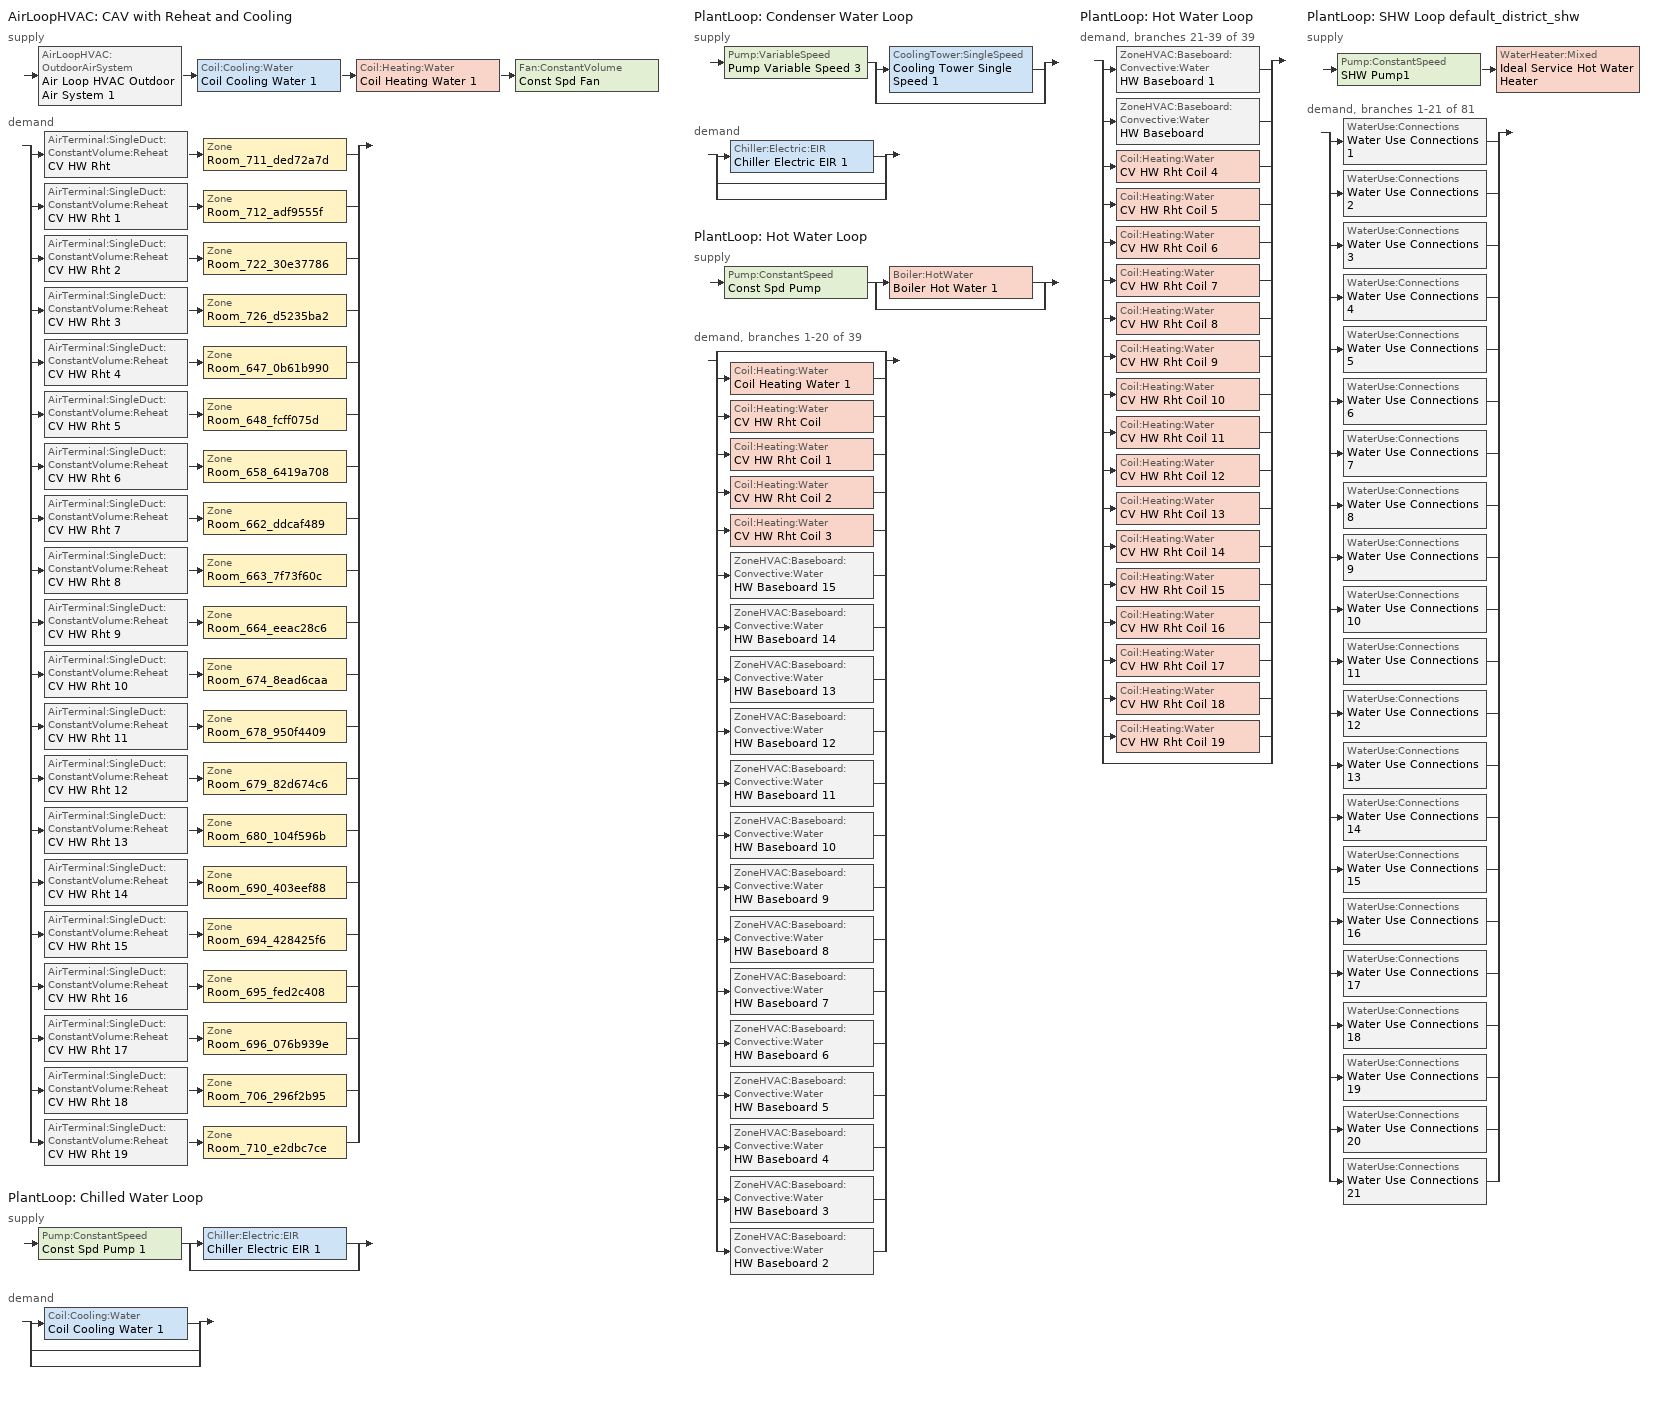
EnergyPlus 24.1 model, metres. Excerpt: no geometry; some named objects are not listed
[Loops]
AirLoopHVAC 'CAV with Reheat and Cooling'
 supply: AirLoopHVAC:OutdoorAirSystem 'Air Loop HVAC Outdoor Air System 1' > Coil:Cooling:Water 'Coil Cooling Water 1' > Coil:Heating:Water 'Coil Heating Water 1' > Fan:ConstantVolume 'Const Spd Fan'
 demand: split
  | AirTerminal:SingleDuct:ConstantVolume:Reheat 'CV HW Rht' > Zone 'Room_711_ded72a7d'
  | AirTerminal:SingleDuct:ConstantVolume:Reheat 'CV HW Rht 1' > Zone 'Room_712_adf9555f'
  | AirTerminal:SingleDuct:ConstantVolume:Reheat 'CV HW Rht 2' > Zone 'Room_722_30e37786'
  | AirTerminal:SingleDuct:ConstantVolume:Reheat 'CV HW Rht 3' > Zone 'Room_726_d5235ba2'
  | AirTerminal:SingleDuct:ConstantVolume:Reheat 'CV HW Rht 4' > Zone 'Room_647_0b61b990'
  | AirTerminal:SingleDuct:ConstantVolume:Reheat 'CV HW Rht 5' > Zone 'Room_648_fcff075d'
  | AirTerminal:SingleDuct:ConstantVolume:Reheat 'CV HW Rht 6' > Zone 'Room_658_6419a708'
  | AirTerminal:SingleDuct:ConstantVolume:Reheat 'CV HW Rht 7' > Zone 'Room_662_ddcaf489'
  | AirTerminal:SingleDuct:ConstantVolume:Reheat 'CV HW Rht 8' > Zone 'Room_663_7f73f60c'
  | AirTerminal:SingleDuct:ConstantVolume:Reheat 'CV HW Rht 9' > Zone 'Room_664_eeac28c6'
  | AirTerminal:SingleDuct:ConstantVolume:Reheat 'CV HW Rht 10' > Zone 'Room_674_8ead6caa'
  | AirTerminal:SingleDuct:ConstantVolume:Reheat 'CV HW Rht 11' > Zone 'Room_678_950f4409'
  | AirTerminal:SingleDuct:ConstantVolume:Reheat 'CV HW Rht 12' > Zone 'Room_679_82d674c6'
  | AirTerminal:SingleDuct:ConstantVolume:Reheat 'CV HW Rht 13' > Zone 'Room_680_104f596b'
  | AirTerminal:SingleDuct:ConstantVolume:Reheat 'CV HW Rht 14' > Zone 'Room_690_403eef88'
  | AirTerminal:SingleDuct:ConstantVolume:Reheat 'CV HW Rht 15' > Zone 'Room_694_428425f6'
  | AirTerminal:SingleDuct:ConstantVolume:Reheat 'CV HW Rht 16' > Zone 'Room_695_fed2c408'
  | AirTerminal:SingleDuct:ConstantVolume:Reheat 'CV HW Rht 17' > Zone 'Room_696_076b939e'
  | AirTerminal:SingleDuct:ConstantVolume:Reheat 'CV HW Rht 18' > Zone 'Room_706_296f2b95'
  | AirTerminal:SingleDuct:ConstantVolume:Reheat 'CV HW Rht 19' > Zone 'Room_710_e2dbc7ce'
PlantLoop 'Chilled Water Loop'
 supply: Pump:ConstantSpeed 'Const Spd Pump 1' > split
  | Chiller:Electric:EIR 'Chiller Electric EIR 1'
  | bypass
 demand: split
  | Coil:Cooling:Water 'Coil Cooling Water 1'
  | bypass
  | bypass
PlantLoop 'Condenser Water Loop'
 supply: Pump:VariableSpeed 'Pump Variable Speed 3' > split
  | CoolingTower:SingleSpeed 'Cooling Tower Single Speed 1'
  | bypass
 demand: split
  | Chiller:Electric:EIR 'Chiller Electric EIR 1'
  | bypass
  | bypass
PlantLoop 'Hot Water Loop'
 supply: Pump:ConstantSpeed 'Const Spd Pump' > split
  | Boiler:HotWater 'Boiler Hot Water 1'
  | bypass
 demand, branches 1-20 of 39: split
  | bypass
  | Coil:Heating:Water 'Coil Heating Water 1'
  | Coil:Heating:Water 'CV HW Rht Coil'
  | Coil:Heating:Water 'CV HW Rht Coil 1'
  | Coil:Heating:Water 'CV HW Rht Coil 2'
  | Coil:Heating:Water 'CV HW Rht Coil 3'
  | ZoneHVAC:Baseboard:Convective:Water 'HW Baseboard 15'
  | ZoneHVAC:Baseboard:Convective:Water 'HW Baseboard 14'
  | ZoneHVAC:Baseboard:Convective:Water 'HW Baseboard 13'
  | ZoneHVAC:Baseboard:Convective:Water 'HW Baseboard 12'
  | ZoneHVAC:Baseboard:Convective:Water 'HW Baseboard 11'
  | ZoneHVAC:Baseboard:Convective:Water 'HW Baseboard 10'
  | ZoneHVAC:Baseboard:Convective:Water 'HW Baseboard 9'
  | ZoneHVAC:Baseboard:Convective:Water 'HW Baseboard 8'
  | ZoneHVAC:Baseboard:Convective:Water 'HW Baseboard 7'
  | ZoneHVAC:Baseboard:Convective:Water 'HW Baseboard 6'
  | ZoneHVAC:Baseboard:Convective:Water 'HW Baseboard 5'
  | ZoneHVAC:Baseboard:Convective:Water 'HW Baseboard 4'
  | ZoneHVAC:Baseboard:Convective:Water 'HW Baseboard 3'
  | ZoneHVAC:Baseboard:Convective:Water 'HW Baseboard 2'
PlantLoop 'Hot Water Loop'
 demand, branches 21-39 of 39: split
  | ZoneHVAC:Baseboard:Convective:Water 'HW Baseboard 1'
  | ZoneHVAC:Baseboard:Convective:Water 'HW Baseboard'
  | Coil:Heating:Water 'CV HW Rht Coil 4'
  | Coil:Heating:Water 'CV HW Rht Coil 5'
  | Coil:Heating:Water 'CV HW Rht Coil 6'
  | Coil:Heating:Water 'CV HW Rht Coil 7'
  | Coil:Heating:Water 'CV HW Rht Coil 8'
  | Coil:Heating:Water 'CV HW Rht Coil 9'
  | Coil:Heating:Water 'CV HW Rht Coil 10'
  | Coil:Heating:Water 'CV HW Rht Coil 11'
  | Coil:Heating:Water 'CV HW Rht Coil 12'
  | Coil:Heating:Water 'CV HW Rht Coil 13'
  | Coil:Heating:Water 'CV HW Rht Coil 14'
  | Coil:Heating:Water 'CV HW Rht Coil 15'
  | Coil:Heating:Water 'CV HW Rht Coil 16'
  | Coil:Heating:Water 'CV HW Rht Coil 17'
  | Coil:Heating:Water 'CV HW Rht Coil 18'
  | Coil:Heating:Water 'CV HW Rht Coil 19'
  | bypass
PlantLoop 'SHW Loop default_district_shw'
 supply: Pump:ConstantSpeed 'SHW Pump1' > WaterHeater:Mixed 'Ideal Service Hot Water Heater'
 demand, branches 1-21 of 81: split
  | WaterUse:Connections 'Water Use Connections 1'
  | WaterUse:Connections 'Water Use Connections 2'
  | WaterUse:Connections 'Water Use Connections 3'
  | WaterUse:Connections 'Water Use Connections 4'
  | WaterUse:Connections 'Water Use Connections 5'
  | WaterUse:Connections 'Water Use Connections 6'
  | WaterUse:Connections 'Water Use Connections 7'
  | WaterUse:Connections 'Water Use Connections 8'
  | WaterUse:Connections 'Water Use Connections 9'
  | WaterUse:Connections 'Water Use Connections 10'
  | WaterUse:Connections 'Water Use Connections 11'
  | WaterUse:Connections 'Water Use Connections 12'
  | WaterUse:Connections 'Water Use Connections 13'
  | WaterUse:Connections 'Water Use Connections 14'
  | WaterUse:Connections 'Water Use Connections 15'
  | WaterUse:Connections 'Water Use Connections 16'
  | WaterUse:Connections 'Water Use Connections 17'
  | WaterUse:Connections 'Water Use Connections 18'
  | WaterUse:Connections 'Water Use Connections 19'
  | WaterUse:Connections 'Water Use Connections 20'
  | WaterUse:Connections 'Water Use Connections 21'
[ZoneControl:Thermostat] Temperature Difference Between Cutout And Setpoint {deltaC}=0
Name | Zone or ZoneList | Control Type Schedule | Control 1
Room_647_0b61b990 Thermostat | Room_647_0b61b990 | Room_647_0b61b990 Thermostat Schedule | MediumOffice Building_Setpoint
Room_648_fcff075d Thermostat | Room_648_fcff075d | Room_648_fcff075d Thermostat Schedule | MediumOffice Building_Setpoint 1
Room_658_6419a708 Thermostat | Room_658_6419a708 | Room_658_6419a708 Thermostat Schedule | MediumOffice Building_Setpoint 11
Room_662_ddcaf489 Thermostat | Room_662_ddcaf489 | Room_662_ddcaf489 Thermostat Schedule | MediumOffice Building_Setpoint 15
Room_663_7f73f60c Thermostat | Room_663_7f73f60c | Room_663_7f73f60c Thermostat Schedule | MediumOffice Building_Setpoint 16
Room_664_eeac28c6 Thermostat | Room_664_eeac28c6 | Room_664_eeac28c6 Thermostat Schedule | MediumOffice Building_Setpoint 17
Room_674_8ead6caa Thermostat | Room_674_8ead6caa | Room_674_8ead6caa Thermostat Schedule | MediumOffice Building_Setpoint 27
Room_678_950f4409 Thermostat | Room_678_950f4409 | Room_678_950f4409 Thermostat Schedule | MediumOffice Building_Setpoint 31
Room_679_82d674c6 Thermostat | Room_679_82d674c6 | Room_679_82d674c6 Thermostat Schedule | MediumOffice Building_Setpoint 32
Room_680_104f596b Thermostat | Room_680_104f596b | Room_680_104f596b Thermostat Schedule | MediumOffice Building_Setpoint 33
Room_690_403eef88 Thermostat | Room_690_403eef88 | Room_690_403eef88 Thermostat Schedule | MediumOffice Building_Setpoint 43
Room_694_428425f6 Thermostat | Room_694_428425f6 | Room_694_428425f6 Thermostat Schedule | MediumOffice Building_Setpoint 47
Room_695_fed2c408 Thermostat | Room_695_fed2c408 | Room_695_fed2c408 Thermostat Schedule | MediumOffice Building_Setpoint 48
Room_696_076b939e Thermostat | Room_696_076b939e | Room_696_076b939e Thermostat Schedule | MediumOffice Building_Setpoint 49
Room_706_296f2b95 Thermostat | Room_706_296f2b95 | Room_706_296f2b95 Thermostat Schedule | MediumOffice Building_Setpoint 59
Room_710_e2dbc7ce Thermostat | Room_710_e2dbc7ce | Room_710_e2dbc7ce Thermostat Schedule | MediumOffice Building_Setpoint 63
Room_711_ded72a7d Thermostat | Room_711_ded72a7d | Room_711_ded72a7d Thermostat Schedule | MediumOffice Building_Setpoint 64
Room_712_adf9555f Thermostat | Room_712_adf9555f | Room_712_adf9555f Thermostat Schedule | MediumOffice Building_Setpoint 65
Room_722_30e37786 Thermostat | Room_722_30e37786 | Room_722_30e37786 Thermostat Schedule | MediumOffice Building_Setpoint 75
Room_726_d5235ba2 Thermostat | Room_726_d5235ba2 | Room_726_d5235ba2 Thermostat Schedule | MediumOffice Building_Setpoint 79
[ThermostatSetpoint:DualSetpoint] Heating Setpoint Temperature Schedule=MediumOffice Building_Setpoint_HtgSetp Schedule; Cooling Setpoint Temperature Schedule=MediumOffice Building_Setpoint_ClgSetp Schedule
MediumOffice Building_Setpoint; MediumOffice Building_Setpoint 1; MediumOffice Building_Setpoint 11; MediumOffice Building_Setpoint 15; MediumOffice Building_Setpoint 16; MediumOffice Building_Setpoint 17; MediumOffice Building_Setpoint 27; MediumOffice Building_Setpoint 31; MediumOffice Building_Setpoint 32; MediumOffice Building_Setpoint 33; MediumOffice Building_Setpoint 43; MediumOffice Building_Setpoint 47; MediumOffice Building_Setpoint 48; MediumOffice Building_Setpoint 49; MediumOffice Building_Setpoint 59; MediumOffice Building_Setpoint 63; MediumOffice Building_Setpoint 64; MediumOffice Building_Setpoint 65; MediumOffice Building_Setpoint 75; MediumOffice Building_Setpoint 79
[ZoneHVAC:Baseboard:Convective:Water] Availability Schedule=Always On Discrete hvac_library; Heating Design Capacity Method=HeatingDesignCapacity; Heating Design Capacity {W}=Autosize; Heating Design Capacity Per Floor Area {W/m2}=0; Fraction of Autosized Heating Design Capacity=0.8; U-Factor Times Area Value {W/K}=Autosize; Maximum Water Flow Rate {m3/s}=Autosize; Convergence Tolerance=0.001
HW Baseboard; HW Baseboard 1; HW Baseboard 2; HW Baseboard 3; HW Baseboard 4; HW Baseboard 5; HW Baseboard 6; HW Baseboard 7; HW Baseboard 8; HW Baseboard 9; HW Baseboard 10; HW Baseboard 11; HW Baseboard 12; HW Baseboard 13; HW Baseboard 14; HW Baseboard 15
[Fan:ZoneExhaust] Fan Total Efficiency=0.6; Pressure Rise {Pa}=0; System Availability Manager Coupling Mode=Decoupled
Zone Exhaust Fan; Zone Exhaust Fan 1; Zone Exhaust Fan 2; Zone Exhaust Fan 3; Zone Exhaust Fan 4; Zone Exhaust Fan 5; Zone Exhaust Fan 6; Zone Exhaust Fan 7; Zone Exhaust Fan 8; Zone Exhaust Fan 9; Zone Exhaust Fan 10; Zone Exhaust Fan 11; Zone Exhaust Fan 12; Zone Exhaust Fan 13; Zone Exhaust Fan 14; Zone Exhaust Fan 15
[AirTerminal:SingleDuct:ConstantVolume:Reheat] Availability Schedule=Always On Discrete hvac_library; Maximum Air Flow Rate {m3/s}=Autosize; Maximum Hot Water or Steam Flow Rate {m3/s}=Autosize; Minimum Hot Water or Steam Flow Rate {m3/s}=0; Convergence Tolerance=0.001; Maximum Reheat Air Temperature {C}=35
Name | Reheat Coil
CV HW Rht 4 | CV HW Rht Coil 4
CV HW Rht 5 | CV HW Rht Coil 5
CV HW Rht 6 | CV HW Rht Coil 6
CV HW Rht 7 | CV HW Rht Coil 7
CV HW Rht 8 | CV HW Rht Coil 8
CV HW Rht 9 | CV HW Rht Coil 9
CV HW Rht 10 | CV HW Rht Coil 10
CV HW Rht 11 | CV HW Rht Coil 11
CV HW Rht 12 | CV HW Rht Coil 12
CV HW Rht 13 | CV HW Rht Coil 13
CV HW Rht 14 | CV HW Rht Coil 14
CV HW Rht 15 | CV HW Rht Coil 15
CV HW Rht 16 | CV HW Rht Coil 16
CV HW Rht 17 | CV HW Rht Coil 17
CV HW Rht 18 | CV HW Rht Coil 18
CV HW Rht 19 | CV HW Rht Coil 19
CV HW Rht | CV HW Rht Coil
CV HW Rht 1 | CV HW Rht Coil 1
CV HW Rht 2 | CV HW Rht Coil 2
CV HW Rht 3 | CV HW Rht Coil 3
[Coil:Heating:Water] U-Factor Times Area Value {W/K}=Autosize; Maximum Water Flow Rate {m3/s}=Autosize; Performance Input Method=UFactorTimesAreaAndDesignWaterFlowRate; Rated Capacity {W}=Autosize; Rated Inlet Water Temperature {C}=82.2; Rated Inlet Air Temperature {C}=16.6; Rated Outlet Water Temperature {C}=71.1; Rated Outlet Air Temperature {C}=32.2; Rated Ratio for Air and Water Convection=0.5
Name | Availability Schedule
CV HW Rht Coil 4; CV HW Rht Coil 5; CV HW Rht Coil 6; CV HW Rht Coil 7; CV HW Rht Coil 8; CV HW Rht Coil 9; CV HW Rht Coil 10; CV HW Rht Coil 11; CV HW Rht Coil 12; CV HW Rht Coil 13; CV HW Rht Coil 14; CV HW Rht Coil 15; CV HW Rht Coil 16; CV HW Rht Coil 17; CV HW Rht Coil 18; CV HW Rht Coil 19; CV HW Rht Coil; CV HW Rht Coil 1; CV HW Rht Coil 2; CV HW Rht Coil 3 | Always On Discrete hvac_library
Coil Heating Water 1 | Always On Discrete
[Zone equipment]
Room_647_0b61b990: HW Baseboard, Zone Exhaust Fan, CV HW Rht 4
Room_648_fcff075d: HW Baseboard 1, Zone Exhaust Fan 1, CV HW Rht 5
Room_658_6419a708: HW Baseboard 2, Zone Exhaust Fan 2, CV HW Rht 6
Room_662_ddcaf489: HW Baseboard 3, Zone Exhaust Fan 3, CV HW Rht 7
Room_663_7f73f60c: HW Baseboard 4, Zone Exhaust Fan 4, CV HW Rht 8
Room_664_eeac28c6: HW Baseboard 5, Zone Exhaust Fan 5, CV HW Rht 9
Room_674_8ead6caa: HW Baseboard 6, Zone Exhaust Fan 6, CV HW Rht 10
Room_678_950f4409: HW Baseboard 7, Zone Exhaust Fan 7, CV HW Rht 11
Room_679_82d674c6: HW Baseboard 8, Zone Exhaust Fan 8, CV HW Rht 12
Room_680_104f596b: HW Baseboard 9, Zone Exhaust Fan 9, CV HW Rht 13
Room_690_403eef88: HW Baseboard 10, Zone Exhaust Fan 10, CV HW Rht 14
Room_694_428425f6: HW Baseboard 11, Zone Exhaust Fan 11, CV HW Rht 15
Room_695_fed2c408: HW Baseboard 12, Zone Exhaust Fan 12, CV HW Rht 16
Room_696_076b939e: HW Baseboard 13, Zone Exhaust Fan 13, CV HW Rht 17
Room_706_296f2b95: HW Baseboard 14, Zone Exhaust Fan 14, CV HW Rht 18
Room_710_e2dbc7ce: HW Baseboard 15, Zone Exhaust Fan 15, CV HW Rht 19
Room_711_ded72a7d: CV HW Rht
Room_712_adf9555f: CV HW Rht 1
Room_722_30e37786: CV HW Rht 2
Room_726_d5235ba2: CV HW Rht 3
[Sizing:Zone] Zone Cooling Design Supply Air Temperature Input Method=SupplyAirTemperature; Zone Cooling Design Supply Air Temperature {C}=14; Zone Cooling Design Supply Air Temperature Difference {deltaC}=11.11; Zone Heating Design Supply Air Temperature Input Method=SupplyAirTemperature; Zone Heating Design Supply Air Temperature {C}=40; Zone Heating Design Supply Air Temperature Difference {deltaC}=11.11; Zone Cooling Design Supply Air Humidity Ratio {kgWater/kgDryAir}=0.0085; Zone Heating Design Supply Air Humidity Ratio {kgWater/kgDryAir}=0.008; Cooling Design Air Flow Method=DesignDay; Cooling Design Air Flow Rate {m3/s}=0; Cooling Minimum Air Flow per Zone Floor Area {m3/s-m2}=0.000762; Cooling Minimum Air Flow {m3/s}=0; Cooling Minimum Air Flow Fraction=0; Heating Design Air Flow Method=DesignDay; Heating Design Air Flow Rate {m3/s}=0; Heating Maximum Air Flow per Zone Floor Area {m3/s-m2}=0.002032; Heating Maximum Air Flow {m3/s}=0.141576; Heating Maximum Air Flow Fraction=0.3; Account for Dedicated Outdoor Air System=No; Zone Load Sizing Method=Sensible Load Only No Latent Load; Zone Latent Cooling Design Supply Air Humidity Ratio Input Method=HumidityRatioDifference; Zone Cooling Design Supply Air Humidity Ratio Difference {kgWater/kgDryAir}=0.005; Zone Latent Heating Design Supply Air Humidity Ratio Input Method=HumidityRatioDifference; Zone Humidification Design Supply Air Humidity Ratio Difference {kgWater/kgDryAir}=0.005
Name | Design Specification Outdoor Air Object
Room_647_0b61b990 | Room_647_0b61b990 DSOA Space List
Room_648_fcff075d | Room_648_fcff075d DSOA Space List
Room_658_6419a708 | Room_658_6419a708 DSOA Space List
Room_662_ddcaf489 | Room_662_ddcaf489 DSOA Space List
Room_663_7f73f60c | Room_663_7f73f60c DSOA Space List
Room_664_eeac28c6 | Room_664_eeac28c6 DSOA Space List
Room_674_8ead6caa | Room_674_8ead6caa DSOA Space List
Room_678_950f4409 | Room_678_950f4409 DSOA Space List
Room_679_82d674c6 | Room_679_82d674c6 DSOA Space List
Room_680_104f596b | Room_680_104f596b DSOA Space List
Room_690_403eef88 | Room_690_403eef88 DSOA Space List
Room_694_428425f6 | Room_694_428425f6 DSOA Space List
Room_695_fed2c408 | Room_695_fed2c408 DSOA Space List
Room_696_076b939e | Room_696_076b939e DSOA Space List
Room_706_296f2b95 | Room_706_296f2b95 DSOA Space List
Room_710_e2dbc7ce | Room_710_e2dbc7ce DSOA Space List
Room_711_ded72a7d | Room_711_ded72a7d DSOA Space List
Room_712_adf9555f | Room_712_adf9555f DSOA Space List
Room_722_30e37786 | Room_722_30e37786 DSOA Space List
Room_726_d5235ba2 | Room_726_d5235ba2 DSOA Space List
[Controller:MechanicalVentilation]
Controller Mechanical Ventilation 1: Availability Schedule=Always On Discrete; Demand Controlled Ventilation=No; System Outdoor Air Method=ZoneSum; Zone or ZoneList Name 1=Room_647_0b61b990; Design Specification Outdoor Air Object Name 1=MediumOffice Building_Ventilation; Zone or ZoneList Name 2=Room_648_fcff075d; Design Specification Outdoor Air Object Name 2=MediumOffice Building_Ventilation; Zone or ZoneList Name 3=Room_658_6419a708; Design Specification Outdoor Air Object Name 3=MediumOffice Building_Ventilation; Zone or ZoneList Name 4=Room_662_ddcaf489; Design Specification Outdoor Air Object Name 4=MediumOffice Building_Ventilation; Zone or ZoneList Name 5=Room_663_7f73f60c; Design Specification Outdoor Air Object Name 5=MediumOffice Building_Ventilation; Zone or ZoneList Name 6=Room_664_eeac28c6; Design Specification Outdoor Air Object Name 6=MediumOffice Building_Ventilation; Zone or ZoneList Name 7=Room_674_8ead6caa; Design Specification Outdoor Air Object Name 7=MediumOffice Building_Ventilation; Zone or ZoneList Name 8=Room_678_950f4409; Design Specification Outdoor Air Object Name 8=MediumOffice Building_Ventilation; Zone or ZoneList Name 9=Room_679_82d674c6; Design Specification Outdoor Air Object Name 9=MediumOffice Building_Ventilation; Zone or ZoneList Name 10=Room_680_104f596b; Design Specification Outdoor Air Object Name 10=MediumOffice Building_Ventilation; Zone or ZoneList Name 11=Room_690_403eef88; Design Specification Outdoor Air Object Name 11=MediumOffice Building_Ventilation; Zone or ZoneList Name 12=Room_694_428425f6; Design Specification Outdoor Air Object Name 12=MediumOffice Building_Ventilation; Zone or ZoneList Name 13=Room_695_fed2c408; Design Specification Outdoor Air Object Name 13=MediumOffice Building_Ventilation; Zone or ZoneList Name 14=Room_696_076b939e; Design Specification Outdoor Air Object Name 14=MediumOffice Building_Ventilation; Zone or ZoneList Name 15=Room_706_296f2b95; Design Specification Outdoor Air Object Name 15=MediumOffice Building_Ventilation; Zone or ZoneList Name 16=Room_710_e2dbc7ce; Design Specification Outdoor Air Object Name 16=MediumOffice Building_Ventilation; Zone or ZoneList Name 17=Room_711_ded72a7d; Design Specification Outdoor Air Object Name 17=MediumOffice Building_Ventilation; Zone or ZoneList Name 18=Room_712_adf9555f; Design Specification Outdoor Air Object Name 18=MediumOffice Building_Ventilation; Zone or ZoneList Name 19=Room_722_30e37786; Design Specification Outdoor Air Object Name 19=MediumOffice Building_Ventilation; Zone or ZoneList Name 20=Room_726_d5235ba2; Design Specification Outdoor Air Object Name 20=MediumOffice Building_Ventilation
[DesignSpecification:OutdoorAir]
MediumOffice Building_Ventilation: Outdoor Air Method=Sum; Outdoor Air Flow per Person {m3/s-person}=0.00175762; Outdoor Air Flow per Zone Floor Area {m3/s-m2}=0.000336663; Outdoor Air Flow per Zone {m3/s}=0; Outdoor Air Flow Air Changes per Hour {1/hr}=0
[DesignSpecification:OutdoorAir:SpaceList] Space Design Specification Outdoor Air Object Name 1=MediumOffice Building_Ventilation
Name | Space Name 1
Room_647_0b61b990 DSOA Space List | Room_647_0b61b990_Space
Room_648_fcff075d DSOA Space List | Room_648_fcff075d_Space
Room_658_6419a708 DSOA Space List | Room_658_6419a708_Space
Room_662_ddcaf489 DSOA Space List | Room_662_ddcaf489_Space
Room_663_7f73f60c DSOA Space List | Room_663_7f73f60c_Space
Room_664_eeac28c6 DSOA Space List | Room_664_eeac28c6_Space
Room_674_8ead6caa DSOA Space List | Room_674_8ead6caa_Space
Room_678_950f4409 DSOA Space List | Room_678_950f4409_Space
Room_679_82d674c6 DSOA Space List | Room_679_82d674c6_Space
Room_680_104f596b DSOA Space List | Room_680_104f596b_Space
Room_690_403eef88 DSOA Space List | Room_690_403eef88_Space
Room_694_428425f6 DSOA Space List | Room_694_428425f6_Space
Room_695_fed2c408 DSOA Space List | Room_695_fed2c408_Space
Room_696_076b939e DSOA Space List | Room_696_076b939e_Space
Room_706_296f2b95 DSOA Space List | Room_706_296f2b95_Space
Room_710_e2dbc7ce DSOA Space List | Room_710_e2dbc7ce_Space
Room_711_ded72a7d DSOA Space List | Room_711_ded72a7d_Space
Room_712_adf9555f DSOA Space List | Room_712_adf9555f_Space
Room_722_30e37786 DSOA Space List | Room_722_30e37786_Space
Room_726_d5235ba2 DSOA Space List | Room_726_d5235ba2_Space
[AirLoopHVAC]
CAV with Reheat and Cooling: Design Supply Air Flow Rate {m3/s}=AutoSize; Design Return Air Flow Fraction of Supply Air Flow=1
[Sizing:System]
CAV with Reheat and Cooling: Type of Load to Size On=Sensible; Design Outdoor Air Flow Rate {m3/s}=Autosize; Central Heating Maximum System Air Flow Ratio=0.3; Preheat Design Temperature {C}=7; Preheat Design Humidity Ratio {kgWater/kgDryAir}=0.008; Precool Design Temperature {C}=12.8; Precool Design Humidity Ratio {kgWater/kgDryAir}=0.008; Central Cooling Design Supply Air Temperature {C}=12.8; Central Heating Design Supply Air Temperature {C}=12.8; Type of Zone Sum to Use=NonCoincident; 100% Outdoor Air in Cooling=Yes; 100% Outdoor Air in Heating=Yes; Central Cooling Design Supply Air Humidity Ratio {kgWater/kgDryAir}=0.0085; Central Heating Design Supply Air Humidity Ratio {kgWater/kgDryAir}=0.008; Cooling Supply Air Flow Rate Method=DesignDay; Cooling Supply Air Flow Rate {m3/s}=0; Cooling Supply Air Flow Rate Per Floor Area {m3/s-m2}=0.00996765; Cooling Fraction of Autosized Cooling Supply Air Flow Rate=1; Cooling Supply Air Flow Rate Per Unit Cooling Capacity {m3/s-W}=3.94755e-05; Heating Supply Air Flow Rate Method=DesignDay; Heating Supply Air Flow Rate {m3/s}=0; Heating Supply Air Flow Rate Per Floor Area {m3/s-m2}=0.00996765; Heating Fraction of Autosized Heating Supply Air Flow Rate=1; Heating Fraction of Autosized Cooling Supply Air Flow Rate=1; Heating Supply Air Flow Rate Per Unit Heating Capacity {m3/s-W}=3.15882e-05; System Outdoor Air Method=ZoneSum; Zone Maximum Outdoor Air Fraction=1; Cooling Design Capacity Method=CoolingDesignCapacity; Cooling Design Capacity {W}=Autosize; Cooling Design Capacity Per Floor Area {W/m2}=234.7; Fraction of Autosized Cooling Design Capacity=1; Heating Design Capacity Method=HeatingDesignCapacity; Heating Design Capacity {W}=Autosize; Heating Design Capacity Per Floor Area {W/m2}=157; Fraction of Autosized Heating Design Capacity=1; Central Cooling Capacity Control Method=OnOff; Occupant Diversity=Autosize
[Controller:WaterCoil] Control Variable=Temperature; Actuator Variable=Flow; Controller Convergence Tolerance {deltaC}=Autosize; Maximum Actuated Flow {m3/s}=Autosize; Minimum Actuated Flow {m3/s}=0
Name | Action
Controller Water Coil 2 | Reverse
Controller Water Coil 1 | Normal
[Controller:OutdoorAir]
Controller Outdoor Air 1: Minimum Outdoor Air Flow Rate {m3/s}=0; Maximum Outdoor Air Flow Rate {m3/s}=Autosize; Economizer Control Type=NoEconomizer; Economizer Control Action Type=ModulateFlow; Economizer Maximum Limit Dry-Bulb Temperature {C}=28; Economizer Maximum Limit Enthalpy {J/kg}=64000; Economizer Minimum Limit Dry-Bulb Temperature {C}=-100; Lockout Type=NoLockout; Minimum Limit Type=FixedMinimum; Mechanical Ventilation Controller=Controller Mechanical Ventilation 1; High Humidity Control=No; Control High Indoor Humidity Based on Outdoor Humidity Ratio=Yes; Heat Recovery Bypass Control Type=BypassWhenWithinEconomizerLimits; Economizer Operation Staging=InterlockedWithMechanicalCooling
[SetpointManager:MixedAir] Control Variable=Temperature
Node 8 OS Default SPM; Node 9 OS Default SPM; Node 10 OS Default SPM
[Coil:Cooling:Water]
Coil Cooling Water 1: Availability Schedule=Always On Discrete; Design Water Flow Rate {m3/s}=Autosize; Design Air Flow Rate {m3/s}=Autosize; Design Inlet Water Temperature {C}=Autosize; Design Inlet Air Temperature {C}=Autosize; Design Outlet Air Temperature {C}=Autosize; Design Inlet Air Humidity Ratio {kgWater/kgDryAir}=Autosize; Design Outlet Air Humidity Ratio {kgWater/kgDryAir}=Autosize; Type of Analysis=SimpleAnalysis; Heat Exchanger Configuration=CrossFlow
[Fan:ConstantVolume]
Const Spd Fan: Availability Schedule=Always On Discrete; Fan Total Efficiency=0.7; Pressure Rise {Pa}=250; Maximum Flow Rate {m3/s}=AutoSize; Motor Efficiency=0.9; Motor In Airstream Fraction=1
[SetpointManager:Warmest]
Warmest Zone Supply Air Temp Reset: Control Variable=Temperature; HVAC Air Loop=CAV with Reheat and Cooling; Minimum Setpoint Temperature {C}=15; Maximum Setpoint Temperature {C}=26; Strategy=MaximumTemperature
[PlantLoop] Fluid Type=Water; Maximum Loop Flow Rate {m3/s}=Autosize; Minimum Loop Flow Rate {m3/s}=0; Plant Loop Volume {m3}=Autocalculate; Load Distribution Scheme=Optimal; Plant Loop Demand Calculation Scheme=SingleSetpoint; Common Pipe Simulation=None
Name | Plant Equipment Operation Scheme | Maximum Loop Temperature {C} | Minimum Loop Temperature {C}
Chilled Water Loop | Chilled Water Loop Operation Schemes | 100 | 0
Condenser Water Loop | Condenser Water Loop Operation Schemes | 100 | 0
Hot Water Loop | Hot Water Loop Operation Schemes | 100 | 0
SHW Loop default_district_shw | SHW Loop default_district_shw Operation Schemes | 60 | 10
[Sizing:Plant] Sizing Option=NonCoincident; Zone Timesteps in Averaging Window=1; Coincident Sizing Factor Mode=None
Name | Loop Type | Design Loop Exit Temperature {C} | Loop Design Temperature Difference {deltaC}
Chilled Water Loop | Cooling | 7.22 | 6.67
Condenser Water Loop | Condenser | 29.4 | 5.6
Hot Water Loop | Heating | 82 | 11
SHW Loop default_district_shw | Heating | 60 | 5
[Pump:ConstantSpeed] Design Flow Rate {m3/s}=Autosize; Design Power Consumption {W}=Autosize; Motor Efficiency=0.9; Fraction of Motor Inefficiencies to Fluid Stream=0; Pump Control Type=Intermittent; Design Power Sizing Method=PowerPerFlowPerPressure; Design Electric Power per Unit Flow Rate {W/(m3/s)}=348701.1; Design Shaft Power per Unit Flow Rate per Unit Head {W-s/m3-Pa}=1.28205
Name | Design Pump Head {Pa}
Const Spd Pump 1; Const Spd Pump | 179352
SHW Pump1 | 29891
[Chiller:Electric:EIR]
Chiller Electric EIR 1: Reference Capacity {W}=Autosize; Reference COP {W/W}=5.5; Reference Leaving Chilled Water Temperature {C}=6.5; Reference Entering Condenser Fluid Temperature {C}=29.4; Reference Chilled Water Flow Rate {m3/s}=Autosize; Reference Condenser Fluid Flow Rate {m3/s}=Autosize; Cooling Capacity Function of Temperature Curve=Curve Biquadratic 1; Electric Input to Cooling Output Ratio Function of Temperature Curve=Curve Biquadratic 2; Electric Input to Cooling Output Ratio Function of Part Load Ratio Curve=Curve Quadratic 1; Minimum Part Load Ratio=0.1; Maximum Part Load Ratio=1; Optimum Part Load Ratio=1; Minimum Unloading Ratio=0.2; Condenser Type=WaterCooled; Condenser Fan Power Ratio {W/W}=0; Fraction of Compressor Electric Consumption Rejected by Condenser=1; Leaving Chilled Water Lower Temperature Limit {C}=2; Chiller Flow Mode=NotModulated; Sizing Factor=1; Basin Heater Capacity {W/K}=0; Basin Heater Setpoint Temperature {C}=10; Condenser Heat Recovery Relative Capacity Fraction=1
[SetpointManager:Scheduled] Control Variable=Temperature
Name | Schedule
Setpoint Manager Scheduled 4 | Chilled_Water_Temperature
Setpoint Manager Scheduled 3 | Hot_Water_Temperature
Setpoint Manager Scheduled 1 | 60C Hot Water
[PlantEquipmentOperationSchemes] Control Scheme Schedule Name 1=Always On Discrete
Name | Control Scheme Object Type 1 | Control Scheme Name 1
Chilled Water Loop Operation Schemes | PlantEquipmentOperation:CoolingLoad | Chilled Water Loop Cooling Operation Scheme
Condenser Water Loop Operation Schemes | PlantEquipmentOperation:CoolingLoad | Condenser Water Loop Cooling Operation Scheme
Hot Water Loop Operation Schemes | PlantEquipmentOperation:HeatingLoad | Hot Water Loop Heating Operation Scheme
SHW Loop default_district_shw Operation Schemes | PlantEquipmentOperation:HeatingLoad | SHW Loop default_district_shw Heating Operation Scheme
[PlantEquipmentOperation:CoolingLoad] Load Range Lower Limit 1 {W}=0; Load Range Upper Limit 1 {W}=1000000000
Name | Range Equipment List Name 1
Chilled Water Loop Cooling Operation Scheme | Chilled Water Loop Cooling Equipment List
Condenser Water Loop Cooling Operation Scheme | Condenser Water Loop Cooling Equipment List
[PlantEquipmentList]
Chilled Water Loop Cooling Equipment List: Chiller:Electric:EIR, Chiller Electric EIR 1
Condenser Water Loop Cooling Equipment List: CoolingTower:SingleSpeed, Cooling Tower Single Speed 1
Hot Water Loop Heating Equipment List: Boiler:HotWater, Boiler Hot Water 1
SHW Loop default_district_shw Heating Equipment List: WaterHeater:Mixed, Ideal Service Hot Water Heater
[Pump:VariableSpeed]
Pump Variable Speed 3: Design Maximum Flow Rate {m3/s}=Autosize; Design Pump Head {Pa}=179352; Design Power Consumption {W}=Autosize; Motor Efficiency=0.9; Fraction of Motor Inefficiencies to Fluid Stream=0; Coefficient 1 of the Part Load Performance Curve=0; Coefficient 2 of the Part Load Performance Curve=1; Coefficient 3 of the Part Load Performance Curve=0; Coefficient 4 of the Part Load Performance Curve=0; Design Minimum Flow Rate {m3/s}=0; Pump Control Type=Intermittent; Skin Loss Radiative Fraction=0.5; Design Power Sizing Method=PowerPerFlowPerPressure; Design Electric Power per Unit Flow Rate {W/(m3/s)}=348701.1; Design Shaft Power per Unit Flow Rate per Unit Head {W/((m3/s)-Pa)}=1.28205; Design Minimum Flow Rate Fraction=0
[CoolingTower:SingleSpeed]
Cooling Tower Single Speed 1: Design Water Flow Rate {m3/s}=Autosize; Design Air Flow Rate {m3/s}=Autosize; Design Fan Power {W}=Autosize; Design U-Factor Times Area Value {W/K}=Autosize; Free Convection Regime Air Flow Rate {m3/s}=Autosize; Free Convection Regime Air Flow Rate Sizing Factor=0.1; Free Convection Regime U-Factor Times Area Value {W/K}=Autosize; Free Convection U-Factor Times Area Value Sizing Factor=0.1; Performance Input Method=UFactorTimesAreaAndDesignWaterFlowRate; Heat Rejection Capacity and Nominal Capacity Sizing Ratio=1.25; Free Convection Capacity {W}=0; Free Convection Nominal Capacity Sizing Factor=0.1; Design Inlet Air Dry-Bulb Temperature {C}=35; Design Inlet Air Wet-Bulb Temperature {C}=25.6; Design Approach Temperature {deltaC}=Autosize; Design Range Temperature {deltaC}=Autosize; Basin Heater Capacity {W/K}=0; Basin Heater Setpoint Temperature {C}=2; Evaporation Loss Mode=LossFactor; Evaporation Loss Factor {percent/K}=0.2; Drift Loss Percent {percent}=0.008; Blowdown Calculation Mode=ConcentrationRatio; Blowdown Concentration Ratio=3; Capacity Control=FanCycling; Number of Cells=1; Cell Control=MinimalCell; Cell Minimum  Water Flow Rate Fraction=0.33; Cell Maximum Water Flow Rate Fraction=2.5; Sizing Factor=1
[SetpointManager:FollowOutdoorAirTemperature]
Setpoint Manager Follow Outdoor Air Temperature 1: Control Variable=Temperature; Reference Temperature Type=OutdoorAirWetBulb; Offset Temperature Difference {deltaC}=1.5; Maximum Setpoint Temperature {C}=80; Minimum Setpoint Temperature {C}=6
[Boiler:HotWater]
Boiler Hot Water 1: Fuel Type=NaturalGas; Nominal Capacity {W}=Autosize; Nominal Thermal Efficiency=0.8; Efficiency Curve Temperature Evaluation Variable=LeavingBoiler; Normalized Boiler Efficiency Curve=Boiler Efficiency; Design Water Flow Rate {m3/s}=Autosize; Minimum Part Load Ratio=0; Maximum Part Load Ratio=1; Optimum Part Load Ratio=1; Water Outlet Upper Temperature Limit {C}=82; Boiler Flow Mode=ConstantFlow; On Cycle Parasitic Electric Load {W}=0; Sizing Factor=1; Off Cycle Parasitic Fuel Load {W}=0
[PlantEquipmentOperation:HeatingLoad] Load Range Lower Limit 1 {W}=0; Load Range Upper Limit 1 {W}=1000000000
Name | Range Equipment List Name 1
Hot Water Loop Heating Operation Scheme | Hot Water Loop Heating Equipment List
SHW Loop default_district_shw Heating Operation Scheme | SHW Loop default_district_shw Heating Equipment List
[WaterHeater:Mixed]
Ideal Service Hot Water Heater: Tank Volume {m3}=0; Setpoint Temperature Schedule=Schedule Ruleset 2; Deadband Temperature Difference {deltaC}=2; Maximum Temperature Limit {C}=82.22; Heater Control Type=Modulate; Heater Maximum Capacity {W}=1000000; Heater Ignition Minimum Flow Rate {m3/s}=0; Heater Ignition Delay {s}=0; Heater Fuel Type=DistrictHeatingWater; Heater Thermal Efficiency=1; Off Cycle Parasitic Fuel Consumption Rate {W}=20; Off Cycle Parasitic Fuel Type=DistrictHeatingWater; Off Cycle Parasitic Heat Fraction to Tank=0.8; On Cycle Parasitic Fuel Consumption Rate {W}=0; On Cycle Parasitic Fuel Type=DistrictHeatingWater; On Cycle Parasitic Heat Fraction to Tank=0; Ambient Temperature Indicator=Schedule; Ambient Temperature Schedule=22C Ambient Condition; Off Cycle Loss Coefficient to Ambient Temperature {W/K}=0; Off Cycle Loss Fraction to Zone=1; On Cycle Loss Coefficient to Ambient Temperature {W/K}=0; On Cycle Loss Fraction to Zone=1; Use Side Effectiveness=1; Source Side Effectiveness=1; Use Side Design Flow Rate {m3/s}=Autosize; Source Side Design Flow Rate {m3/s}=Autosize; Indirect Water Heating Recovery Time {hr}=1.5; Source Side Flow Control Mode=IndirectHeatPrimarySetpoint
[WaterHeater:Sizing]
Ideal Service Hot Water Heater: Design Mode=PeakDraw; Time Storage Can Meet Peak Draw {hr}=0.538503; Time for Tank Recovery {hr}=0; Nominal Tank Volume for Autosizing Plant Connections {m3}=1
[WaterUse:Connections] Hot Water Supply Temperature Schedule=60.0C Hot Water; Drain Water Heat Exchanger Type=None; Drain Water Heat Exchanger Destination=Plant
Name | Water Use Equipment Name 1
Water Use Connections 1 | MediumOffice Building_Service Hot Water..Room_647_0b61b990
Water Use Connections 2 | MediumOffice Building_Service Hot Water..Room_648_fcff075d
Water Use Connections 3; Water Use Connections 4; Water Use Connections 5; Water Use Connections 6; Water Use Connections 7; Water Use Connections 8; Water Use Connections 9; Water Use Connections 10; Water Use Connections 11; Water Use Connections 13; Water Use Connections 14; Water Use Connections 15; Water Use Connections 18; Water Use Connections 19; Water Use Connections 20; Water Use Connections 21
Water Use Connections 12 | MediumOffice Building_Service Hot Water..Room_658_6419a708
Water Use Connections 16 | MediumOffice Building_Service Hot Water..Room_662_ddcaf489
Water Use Connections 17 | MediumOffice Building_Service Hot Water..Room_663_7f73f60c
[WaterUse:Equipment] Flow Rate Fraction Schedule=MediumOffice Building_Service Hot Water Schedule; Target Temperature Schedule=60.0C Hot Water; Sensible Fraction Schedule=0.2 Hot Water Sensible Fraction; Latent Fraction Schedule=0.05 Hot Water Latent Fraction
Name | Peak Flow Rate {m3/s} | Zone
MediumOffice Building_Service Hot Water..Room_647_0b61b990 | 1.84137e-06 | Room_647_0b61b990
MediumOffice Building_Service Hot Water..Room_648_fcff075d | 1.84137e-06 | Room_648_fcff075d
MediumOffice Building_Service Hot Water..Room_658_6419a708 | 1.84137e-06 | Room_658_6419a708
MediumOffice Building_Service Hot Water..Room_662_ddcaf489 | 1.84137e-06 | Room_662_ddcaf489
MediumOffice Building_Service Hot Water..Room_663_7f73f60c | 4.23954e-06 | Room_663_7f73f60c
[Schedule:Day:Interval]
MediumOffice Building_Setpoint_HtgSetp Schedule_Sunday; MediumOffice Building_Setpoint_HtgSetp Schedule_SmrDsn 1; MediumOffice Building_Setpoint_HtgSetp Schedule_Hol 1: No, 24:00, 15.6
Schedule Day 1: No, 05:00, 15.6, 06:00, 17.8, 07:00, 20, 22:00, 21, 24:00, 15.6
Schedule Day 2: No, 05:00, 15.6, 06:00, 17.8, 07:00, 20, 17:00, 21, 24:00, 15.6
MediumOffice Building_Setpoint_HtgSetp Schedule_WntrDsn 1: No, 05:00, 15.6, 06:00, 17.6, 07:00, 19.6, 22:00, 21, 24:00, 15.6
MediumOffice Building_Setpoint_ClgSetp Schedule_Sunday; MediumOffice Building_Setpoint_ClgSetp Schedule_WntrDsn 1; MediumOffice Building_Setpoint_ClgSetp Schedule_Hol 1: No, 24:00, 26.7
Schedule Day 13: No, 05:00, 26.7, 06:00, 25.6, 07:00, 25, 22:00, 24, 24:00, 26.7
Schedule Day 14: No, 05:00, 26.7, 06:00, 25.7, 07:00, 25, 17:00, 24, 24:00, 26.7
MediumOffice Building_Setpoint_ClgSetp Schedule_SmrDsn 1: No, 05:00, 26.7, 06:00, 25.7, 07:00, 25, 22:00, 24, 24:00, 26.7
Chilled_Water_Temperature_Default; Chilled_Water_Temperature_Summer_Design_Day; Chilled_Water_Temperature_Winter_Design_Day: No, 24:00, 6.7
Hot_Water_Temperature_Default; Hot_Water_Temperature_Summer_Design_Day; Hot_Water_Temperature_Winter_Design_Day: No, 24:00, 67
MediumOffice Building_Service Hot Water Schedule_Hol 1; MediumOffice Building_Service Hot Water Schedule_Sunday: No, 06:00, 0, 11:00, 0.04, 13:00, 0.06, 14:00, 0.09, 15:00, 0.06, 18:00, 0.04, 24:00, 0
MediumOffice Building_Service Hot Water Schedule_SmrDsn 1; Schedule Day 5: No, 06:00, 0, 07:00, 0.07, 08:00, 0.19, 09:00, 0.35, 10:00, 0.38, 11:00, 0.39, 12:00, 0.47, 13:00, 0.57, 14:00, 0.54, 15:00, 0.34, 16:00, 0.33, 17:00, 0.44, 18:00, 0.26, 19:00, 0.21, 20:00, 0.15, 21:00, 0.17, 22:00, 0.08, 24:00, 0.05
MediumOffice Building_Service Hot Water Schedule_WntrDsn 1; Schedule Day 6: No, 06:00, 0, 07:00, 0.07, 08:00, 0.11, 09:00, 0.15, 10:00, 0.21, 11:00, 0.19, 12:00, 0.23, 13:00, 0.2, 14:00, 0.19, 15:00, 0.15, 16:00, 0.13, 17:00, 0.14, 19:00, 0.07, 24:00, 0
Schedule Day 15; Schedule Day 18; Schedule Day 20: No, 24:00, 60
Schedule Day 16: No, 24:00, 0.2
Schedule Day 17: No, 24:00, 0.05
Schedule Day 21: No, 24:00, 22
[Schedule:Week:Daily]
MediumOffice Building_Setpoint_HtgSetp Schedule Week Rule - Jan1-Apr29; MediumOffice Building_Setpoint_HtgSetp Schedule Week Rule - Nov26-Dec31: MediumOffice Building_Setpoint_HtgSetp Schedule_Sunday, MediumOffice Building_Setpoint_HtgSetp Schedule_Sunday, MediumOffice Building_Setpoint_HtgSetp Schedule_Sunday, MediumOffice Building_Setpoint_HtgSetp Schedule_Sunday, MediumOffice Building_Setpoint_HtgSetp Schedule_Sunday, MediumOffice Building_Setpoint_HtgSetp Schedule_Sunday, MediumOffice Building_Setpoint_HtgSetp Schedule_Sunday, MediumOffice Building_Setpoint_HtgSetp Schedule_Hol 1, MediumOffice Building_Setpoint_HtgSetp Schedule_SmrDsn 1, MediumOffice Building_Setpoint_HtgSetp Schedule_WntrDsn 1, MediumOffice Building_Setpoint_HtgSetp Schedule_Sunday, MediumOffice Building_Setpoint_HtgSetp Schedule_Sunday
MediumOffice Building_Setpoint_HtgSetp Schedule Week Rule - Apr30-Oct28: MediumOffice Building_Setpoint_HtgSetp Schedule_Sunday, Schedule Day 1, Schedule Day 1, Schedule Day 1, Schedule Day 1, Schedule Day 1, Schedule Day 2, MediumOffice Building_Setpoint_HtgSetp Schedule_Hol 1, MediumOffice Building_Setpoint_HtgSetp Schedule_SmrDsn 1, MediumOffice Building_Setpoint_HtgSetp Schedule_WntrDsn 1, MediumOffice Building_Setpoint_HtgSetp Schedule_Sunday, MediumOffice Building_Setpoint_HtgSetp Schedule_Sunday
MediumOffice Building_Setpoint_HtgSetp Schedule Week Rule - Oct29-Nov4: MediumOffice Building_Setpoint_HtgSetp Schedule_Sunday, Schedule Day 1, Schedule Day 1, Schedule Day 1, MediumOffice Building_Setpoint_HtgSetp Schedule_Sunday, MediumOffice Building_Setpoint_HtgSetp Schedule_Sunday, Schedule Day 2, MediumOffice Building_Setpoint_HtgSetp Schedule_Hol 1, MediumOffice Building_Setpoint_HtgSetp Schedule_SmrDsn 1, MediumOffice Building_Setpoint_HtgSetp Schedule_WntrDsn 1, MediumOffice Building_Setpoint_HtgSetp Schedule_Sunday, MediumOffice Building_Setpoint_HtgSetp Schedule_Sunday
MediumOffice Building_Setpoint_HtgSetp Schedule Week Rule - Nov5-Nov25: MediumOffice Building_Setpoint_HtgSetp Schedule_Sunday, MediumOffice Building_Setpoint_HtgSetp Schedule_Sunday, MediumOffice Building_Setpoint_HtgSetp Schedule_Sunday, MediumOffice Building_Setpoint_HtgSetp Schedule_Sunday, MediumOffice Building_Setpoint_HtgSetp Schedule_Sunday, MediumOffice Building_Setpoint_HtgSetp Schedule_Sunday, Schedule Day 2, MediumOffice Building_Setpoint_HtgSetp Schedule_Hol 1, MediumOffice Building_Setpoint_HtgSetp Schedule_SmrDsn 1, MediumOffice Building_Setpoint_HtgSetp Schedule_WntrDsn 1, MediumOffice Building_Setpoint_HtgSetp Schedule_Sunday, MediumOffice Building_Setpoint_HtgSetp Schedule_Sunday
MediumOffice Building_Setpoint_ClgSetp Schedule Week Rule - Jan1-Apr29; MediumOffice Building_Setpoint_ClgSetp Schedule Week Rule - Nov5-Dec31: MediumOffice Building_Setpoint_ClgSetp Schedule_Sunday, MediumOffice Building_Setpoint_ClgSetp Schedule_Sunday, MediumOffice Building_Setpoint_ClgSetp Schedule_Sunday, MediumOffice Building_Setpoint_ClgSetp Schedule_Sunday, MediumOffice Building_Setpoint_ClgSetp Schedule_Sunday, MediumOffice Building_Setpoint_ClgSetp Schedule_Sunday, MediumOffice Building_Setpoint_ClgSetp Schedule_Sunday, MediumOffice Building_Setpoint_ClgSetp Schedule_Hol 1, MediumOffice Building_Setpoint_ClgSetp Schedule_SmrDsn 1, MediumOffice Building_Setpoint_ClgSetp Schedule_WntrDsn 1, MediumOffice Building_Setpoint_ClgSetp Schedule_Sunday, MediumOffice Building_Setpoint_ClgSetp Schedule_Sunday
MediumOffice Building_Setpoint_ClgSetp Schedule Week Rule - Apr30-Oct28: MediumOffice Building_Setpoint_ClgSetp Schedule_Sunday, Schedule Day 13, Schedule Day 13, Schedule Day 13, Schedule Day 13, Schedule Day 13, Schedule Day 14, MediumOffice Building_Setpoint_ClgSetp Schedule_Hol 1, MediumOffice Building_Setpoint_ClgSetp Schedule_SmrDsn 1, MediumOffice Building_Setpoint_ClgSetp Schedule_WntrDsn 1, MediumOffice Building_Setpoint_ClgSetp Schedule_Sunday, MediumOffice Building_Setpoint_ClgSetp Schedule_Sunday
MediumOffice Building_Setpoint_ClgSetp Schedule Week Rule - Oct29-Nov4: MediumOffice Building_Setpoint_ClgSetp Schedule_Sunday, Schedule Day 13, Schedule Day 13, MediumOffice Building_Setpoint_ClgSetp Schedule_Sunday, MediumOffice Building_Setpoint_ClgSetp Schedule_Sunday, MediumOffice Building_Setpoint_ClgSetp Schedule_Sunday, MediumOffice Building_Setpoint_ClgSetp Schedule_Sunday, MediumOffice Building_Setpoint_ClgSetp Schedule_Hol 1, MediumOffice Building_Setpoint_ClgSetp Schedule_SmrDsn 1, MediumOffice Building_Setpoint_ClgSetp Schedule_WntrDsn 1, MediumOffice Building_Setpoint_ClgSetp Schedule_Sunday, MediumOffice Building_Setpoint_ClgSetp Schedule_Sunday
0.05 Hot Water Latent Fraction Week Rule - Jan1-Dec31: Schedule Day 17, Schedule Day 17, Schedule Day 17, Schedule Day 17, Schedule Day 17, Schedule Day 17, Schedule Day 17, Schedule Day 17, Schedule Day 17, Schedule Day 17, Schedule Day 17, Schedule Day 17
0.2 Hot Water Sensible Fraction Week Rule - Jan1-Dec31: Schedule Day 16, Schedule Day 16, Schedule Day 16, Schedule Day 16, Schedule Day 16, Schedule Day 16, Schedule Day 16, Schedule Day 16, Schedule Day 16, Schedule Day 16, Schedule Day 16, Schedule Day 16
22C Ambient Condition Week Rule - Jan1-Dec31: Schedule Day 21, Schedule Day 21, Schedule Day 21, Schedule Day 21, Schedule Day 21, Schedule Day 21, Schedule Day 21, Schedule Day 21, Schedule Day 21, Schedule Day 21, Schedule Day 21, Schedule Day 21
60.0C Hot Water Week Rule - Jan1-Dec31: Schedule Day 15, Schedule Day 15, Schedule Day 15, Schedule Day 15, Schedule Day 15, Schedule Day 15, Schedule Day 15, Schedule Day 15, Schedule Day 15, Schedule Day 15, Schedule Day 15, Schedule Day 15
60C Hot Water Week Rule - Jan1-Dec31: Schedule Day 18, Schedule Day 18, Schedule Day 18, Schedule Day 18, Schedule Day 18, Schedule Day 18, Schedule Day 18, Schedule Day 18, Schedule Day 18, Schedule Day 18, Schedule Day 18, Schedule Day 18
Chilled_Water_Temperature Week Rule - Jan1-Dec31: Chilled_Water_Temperature_Default, Chilled_Water_Temperature_Default, Chilled_Water_Temperature_Default, Chilled_Water_Temperature_Default, Chilled_Water_Temperature_Default, Chilled_Water_Temperature_Default, Chilled_Water_Temperature_Default, Chilled_Water_Temperature_Default, Chilled_Water_Temperature_Summer_Design_Day, Chilled_Water_Temperature_Winter_Design_Day, Chilled_Water_Temperature_Default, Chilled_Water_Temperature_Default
Hot_Water_Temperature Week Rule - Jan1-Dec31: Hot_Water_Temperature_Default, Hot_Water_Temperature_Default, Hot_Water_Temperature_Default, Hot_Water_Temperature_Default, Hot_Water_Temperature_Default, Hot_Water_Temperature_Default, Hot_Water_Temperature_Default, Hot_Water_Temperature_Default, Hot_Water_Temperature_Summer_Design_Day, Hot_Water_Temperature_Winter_Design_Day, Hot_Water_Temperature_Default, Hot_Water_Temperature_Default
MediumOffice Building_Service Hot Water Schedule Week Rule - Jan1-Dec31: MediumOffice Building_Service Hot Water Schedule_Sunday, Schedule Day 5, Schedule Day 5, Schedule Day 5, Schedule Day 5, Schedule Day 5, Schedule Day 6, MediumOffice Building_Service Hot Water Schedule_Hol 1, MediumOffice Building_Service Hot Water Schedule_SmrDsn 1, MediumOffice Building_Service Hot Water Schedule_WntrDsn 1, MediumOffice Building_Service Hot Water Schedule_Sunday, MediumOffice Building_Service Hot Water Schedule_Sunday
Schedule Ruleset 2 Week Rule - Jan1-Dec31: Schedule Day 20, Schedule Day 20, Schedule Day 20, Schedule Day 20, Schedule Day 20, Schedule Day 20, Schedule Day 20, Schedule Day 20, Schedule Day 20, Schedule Day 20, Schedule Day 20, Schedule Day 20
[Schedule:Year]
MediumOffice Building_Setpoint_HtgSetp Schedule: MediumOffice Building_Setpoint_HtgSetp Schedule Week Rule - Jan1-Apr29, 1, 1, 4, 29, MediumOffice Building_Setpoint_HtgSetp Schedule Week Rule - Apr30-Oct28, 4, 30, 10, 28, MediumOffice Building_Setpoint_HtgSetp Schedule Week Rule - Oct29-Nov4, 10, 29, 11, 4, MediumOffice Building_Setpoint_HtgSetp Schedule Week Rule - Nov5-Nov25, 11, 5, 11, 25, MediumOffice Building_Setpoint_HtgSetp Schedule Week Rule - Nov26-Dec31, 11, 26, 12, 31
MediumOffice Building_Setpoint_ClgSetp Schedule: MediumOffice Building_Setpoint_ClgSetp Schedule Week Rule - Jan1-Apr29, 1, 1, 4, 29, MediumOffice Building_Setpoint_ClgSetp Schedule Week Rule - Apr30-Oct28, 4, 30, 10, 28, MediumOffice Building_Setpoint_ClgSetp Schedule Week Rule - Oct29-Nov4, 10, 29, 11, 4, MediumOffice Building_Setpoint_ClgSetp Schedule Week Rule - Nov5-Dec31, 11, 5, 12, 31
0.05 Hot Water Latent Fraction: 0.05 Hot Water Latent Fraction Week Rule - Jan1-Dec31, 1, 1, 12, 31
0.2 Hot Water Sensible Fraction: 0.2 Hot Water Sensible Fraction Week Rule - Jan1-Dec31, 1, 1, 12, 31
22C Ambient Condition: 22C Ambient Condition Week Rule - Jan1-Dec31, 1, 1, 12, 31
60.0C Hot Water: 60.0C Hot Water Week Rule - Jan1-Dec31, 1, 1, 12, 31
60C Hot Water: 60C Hot Water Week Rule - Jan1-Dec31, 1, 1, 12, 31
Chilled_Water_Temperature: Chilled_Water_Temperature Week Rule - Jan1-Dec31, 1, 1, 12, 31
Hot_Water_Temperature: Hot_Water_Temperature Week Rule - Jan1-Dec31, 1, 1, 12, 31
MediumOffice Building_Service Hot Water Schedule: MediumOffice Building_Service Hot Water Schedule Week Rule - Jan1-Dec31, 1, 1, 12, 31
Schedule Ruleset 2: Schedule Ruleset 2 Week Rule - Jan1-Dec31, 1, 1, 12, 31
[Schedule:Compact]
Room_647_0b61b990 Thermostat Schedule; Room_648_fcff075d Thermostat Schedule; Room_658_6419a708 Thermostat Schedule; Room_662_ddcaf489 Thermostat Schedule; Room_663_7f73f60c Thermostat Schedule; Room_664_eeac28c6 Thermostat Schedule; Room_674_8ead6caa Thermostat Schedule; Room_678_950f4409 Thermostat Schedule; Room_679_82d674c6 Thermostat Schedule; Room_680_104f596b Thermostat Schedule; Room_690_403eef88 Thermostat Schedule; Room_694_428425f6 Thermostat Schedule; Room_695_fed2c408 Thermostat Schedule; Room_696_076b939e Thermostat Schedule; Room_706_296f2b95 Thermostat Schedule; Room_710_e2dbc7ce Thermostat Schedule; Room_711_ded72a7d Thermostat Schedule; Room_712_adf9555f Thermostat Schedule; Room_722_30e37786 Thermostat Schedule; Room_726_d5235ba2 Thermostat Schedule: Through: 12/31, For: AllDays, Until: 24:00, 4
[Schedule:Constant] Hourly Value=1
Always On Discrete hvac_library; Always On Discrete
[Curve:Biquadratic]
Name | Coefficient1 Constant | Coefficient2 x | Coefficient3 x**2 | Coefficient4 y | Coefficient5 y**2 | Coefficient6 x*y | Minimum Value of x {BasedOnField A2} | Maximum Value of x {BasedOnField A2} | Minimum Value of y {BasedOnField A3} | Maximum Value of y {BasedOnField A3} | Input Unit Type for X | Input Unit Type for Y | Output Unit Type
Curve Biquadratic 1 | 0.258 | 0.0389 | -0.000217 | 0.0469 | -0.000943 | -0.000343 | 5 | 10 | 24 | 35
Curve Biquadratic 2 | 0.934 | -0.0582 | 0.0045 | 0.00243 | 0.000486 | -0.00122 | 5 | 10 | 24 | 35
Boiler Efficiency | 1 | 0 | 0 | 0 | 0 | 0 | 0 | 1 | 0 | 1 | Dimensionless | Dimensionless | Dimensionless
[Curve:Quadratic]
Curve Quadratic 1: Coefficient1 Constant=0.222903; Coefficient2 x=0.313387; Coefficient3 x**2=0.46371; Minimum Value of x {BasedOnField A2}=0; Maximum Value of x {BasedOnField A2}=1
